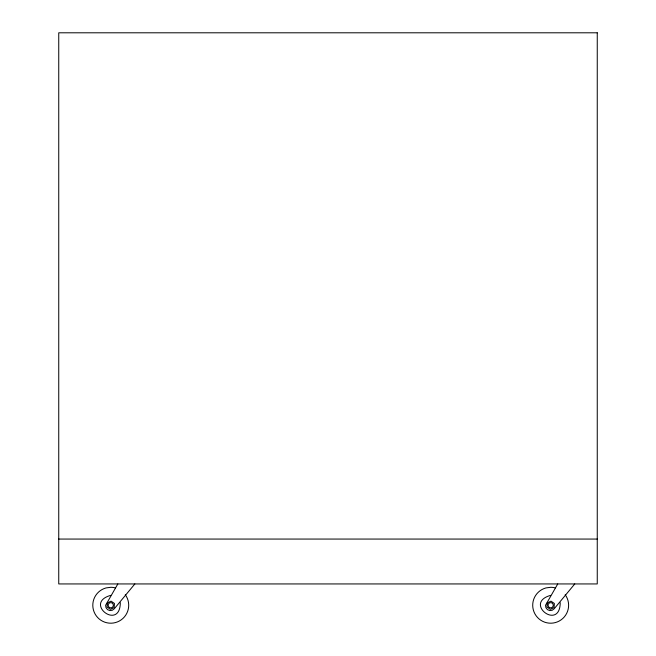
<?xml version="1.0" encoding="UTF-8"?>
<svg xmlns="http://www.w3.org/2000/svg" width="656" height="656" viewBox="0 0 656 656"><rect width="100%" height="100%" fill="white"/><g stroke="black" fill="none" stroke-linecap="round" stroke-linejoin="round"><path stroke-width="0.98" d="M117.842 583.938L105.616 605.267A4.879 4.879 0 0 0 114.292 608.768L134.865 583.938M557.748 583.938L545.521 605.267A4.879 4.879 0 0 0 554.197 608.768L574.771 583.938M110.757 595.353C83.132 603.053 120.032 631.359 120.319 602.684M550.663 595.353C523.037 603.053 559.937 631.359 560.224 602.684M58.745 539.06L597.255 539.06M125.28 594.697A17.95 17.95 0 0 1 119.458 620.953A17.95 17.95 0 0 1 94.111 611.974A17.95 17.95 0 0 1 106.108 587.907L110.757 587.3A17.95 17.95 0 0 1 115.399 587.907M565.185 594.697A17.95 17.95 0 0 1 559.363 620.953A17.95 17.95 0 0 1 534.017 611.974A17.95 17.95 0 0 1 546.013 587.907L550.663 587.3A17.95 17.95 0 0 1 555.312 587.907M107.363 602.93L107.051 607.03L110.438 609.35L114.144 607.571L114.464 603.471L111.069 601.15L107.363 602.93M547.268 602.93L546.956 607.03L550.351 609.35L554.058 607.571L554.369 603.471L550.974 601.15L547.268 602.93M597.255 32.8L58.745 32.8L58.745 583.938L597.255 583.938L597.255 32.8M109.462 607.497A2.591 2.591 0 0 0 113.349 605.25A2.591 2.591 0 0 0 109.462 603.003A2.591 2.591 0 0 0 109.462 607.497M549.367 607.497A2.591 2.591 0 0 0 553.254 605.25A2.591 2.591 0 0 0 549.367 603.003A2.591 2.591 0 0 0 549.367 607.497"/></g></svg>
